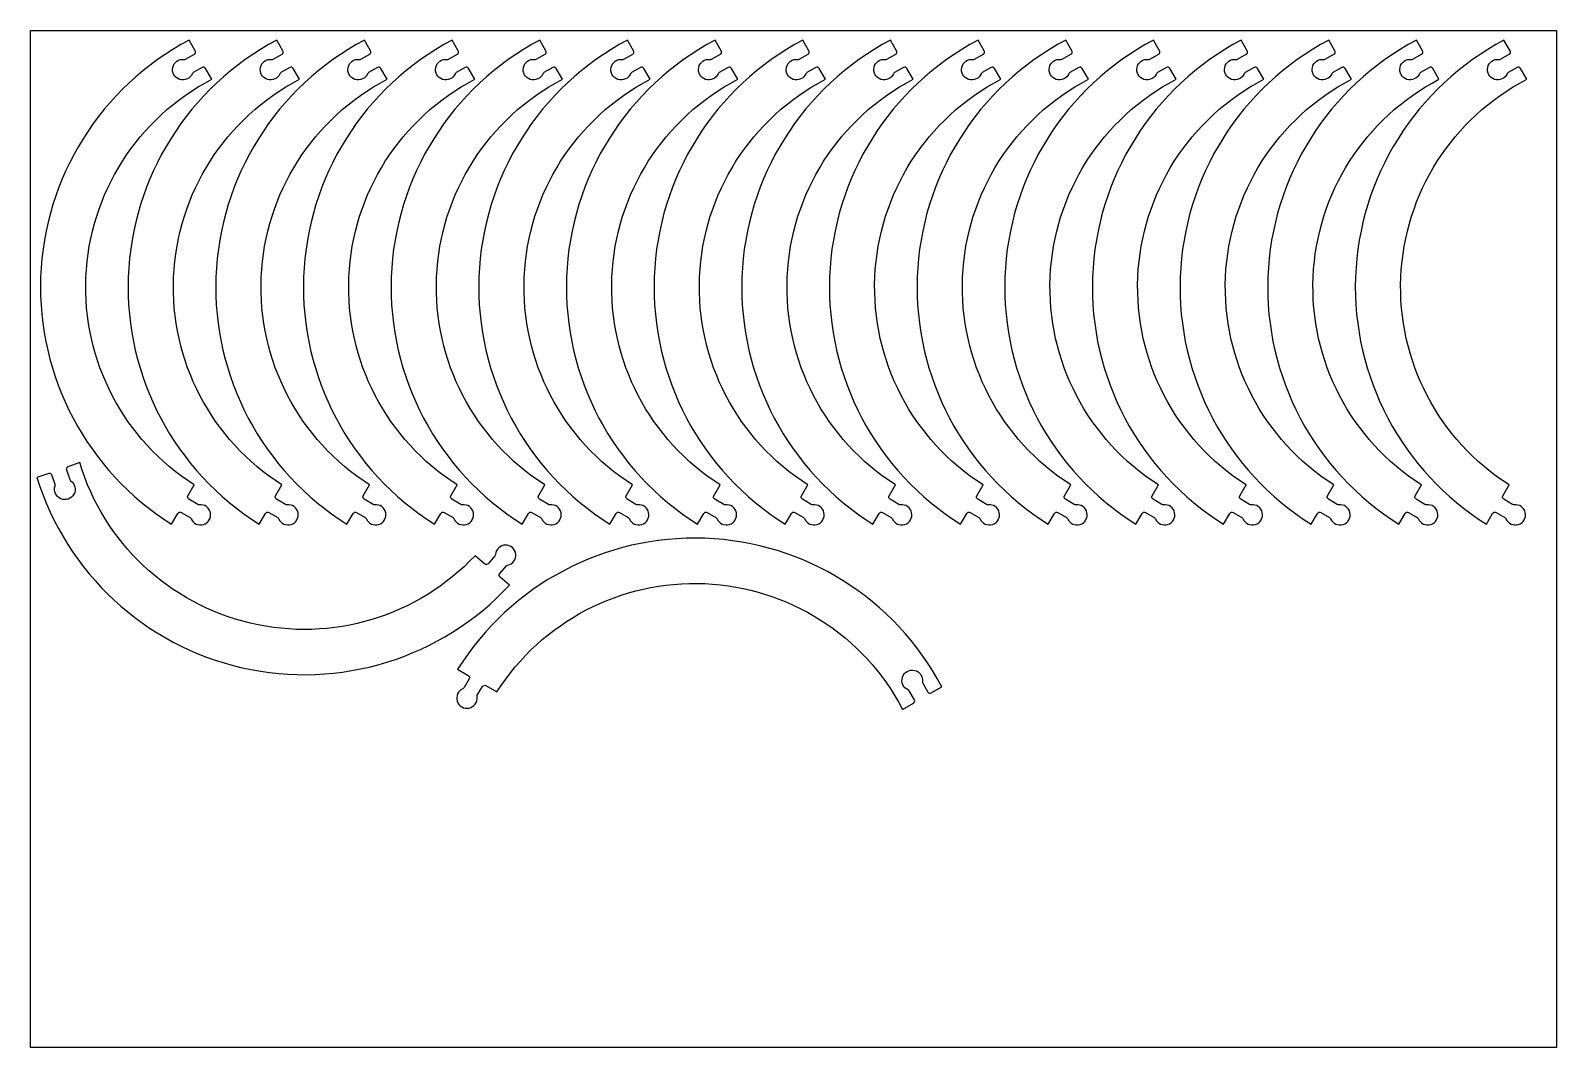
# Model space of a CAD drawing. Header units: millimetres. Extents: x 1353 to 4353, y -128 to 1872.
import ezdxf

# ---------------------------------------------------------------- set-up
doc = ezdxf.new("R2010")
doc.units = ezdxf.units.MM

msp = doc.modelspace()

# ---------------------------------------------------------------- linework, layer by layer
msp.add_lwpolyline([(1353, 1871.9), (4353, 1871.9), (4353, -128.1), (1353, -128.1)], close=True)
for points in [[(1709.3, 1776), (1696.9, 1797.4, 0.413209), (1690.4, 1799.2), (1673, 1789.2, 0.162278), (1671, 1787, -2), (1654.9, 1815.1, 0.162278), (1657.9, 1815.7), (1675.2, 1825.6, 0.415219), (1676.9, 1832.1), (1664.8, 1853.1, 0.577199), (1630.4, 901.2), (1642.5, 922.2, -0.415219), (1649.3, 924.1), (1666.6, 914, -0.162278), (1668.7, 911.7, 2), (1684.8, 939.3, -0.162278), (1681.7, 940), (1664.3, 950.1, -0.413209), (1662.5, 956.9), (1674.9, 978.4, -0.577169)], [(1881.7, 1776), (1869.3, 1797.4, 0.413209), (1862.8, 1799.2), (1845.4, 1789.2, 0.162278), (1843.4, 1787, -2), (1827.3, 1815.1, 0.162278), (1830.2, 1815.7), (1847.5, 1825.6, 0.415219), (1849.3, 1832.1), (1837.1, 1853.1, 0.577199), (1802.7, 901.2), (1814.8, 922.2, -0.415219), (1821.7, 924.1), (1838.9, 914, -0.162278), (1841, 911.7, 2), (1857.1, 939.3, -0.162278), (1854, 940), (1836.6, 950.1, -0.413209), (1834.8, 956.9), (1847.2, 978.4, -0.577169)], [(2054, 1776), (2041.6, 1797.4, 0.413209), (2035.1, 1799.2), (2017.7, 1789.2, 0.162278), (2015.7, 1787, -2), (1999.6, 1815.1, 0.162278), (2002.5, 1815.7), (2019.8, 1825.6, 0.415219), (2021.6, 1832.1), (2009.5, 1853.1, 0.577199), (1975, 901.2), (1987.2, 922.2, -0.415219), (1994, 924.1), (2011.2, 914, -0.162278), (2013.3, 911.7, 2), (2029.4, 939.3, -0.162278), (2026.3, 940), (2009, 950.1, -0.413209), (2007.2, 956.9), (2019.6, 978.4, -0.577169)], [(2226.3, 1776), (2213.9, 1797.4, 0.413209), (2207.5, 1799.2), (2190, 1789.2, 0.162278), (2188, 1787, -2), (2171.9, 1815.1, 0.162278), (2174.9, 1815.7), (2192.2, 1825.6, 0.415219), (2193.9, 1832.1), (2181.8, 1853.1, 0.577199), (2147.4, 901.2), (2159.5, 922.2, -0.415219), (2166.3, 924.1), (2183.6, 914, -0.162278), (2185.7, 911.7, 2), (2201.8, 939.3, -0.162278), (2198.7, 940), (2181.3, 950.1, -0.413209), (2179.5, 956.9), (2191.9, 978.4, -0.577169)], [(2398.7, 1776), (2386.3, 1797.4, 0.413209), (2379.8, 1799.2), (2362.4, 1789.2, 0.162278), (2360.4, 1787, -2), (2344.3, 1815.1, 0.162278), (2347.2, 1815.7), (2364.5, 1825.6, 0.415219), (2366.3, 1832.1), (2354.1, 1853.1, 0.577199), (2319.7, 901.2), (2331.8, 922.2, -0.415219), (2338.7, 924.1), (2355.9, 914, -0.162278), (2358, 911.7, 2), (2374.1, 939.3, -0.162278), (2371, 940), (2353.7, 950.1, -0.413209), (2351.8, 956.9), (2364.2, 978.4, -0.577169)], [(2571, 1776), (2558.6, 1797.4, 0.413209), (2552.1, 1799.2), (2534.7, 1789.2, 0.162278), (2532.7, 1787, -2), (2516.6, 1815.1, 0.162278), (2519.6, 1815.7), (2536.8, 1825.6, 0.415219), (2538.6, 1832.1), (2526.5, 1853.1, 0.577199), (2492, 901.2), (2504.2, 922.2, -0.415219), (2511, 924.1), (2528.2, 914, -0.162278), (2530.3, 911.7, 2), (2546.4, 939.3, -0.162278), (2543.3, 940), (2526, 950.1, -0.413209), (2524.2, 956.9), (2536.6, 978.4, -0.577169)], [(2743.3, 1776), (2730.9, 1797.4, 0.413209), (2724.5, 1799.2), (2707, 1789.2, 0.162278), (2705, 1787, -2), (2688.9, 1815.1, 0.162278), (2691.9, 1815.7), (2709.2, 1825.6, 0.415219), (2710.9, 1832.1), (2698.8, 1853.1, 0.577199), (2664.4, 901.2), (2676.5, 922.2, -0.415219), (2683.4, 924.1), (2700.6, 914, -0.162278), (2702.7, 911.7, 2), (2718.8, 939.3, -0.162278), (2715.7, 940), (2698.3, 950.1, -0.413209), (2696.5, 956.9), (2708.9, 978.4, -0.577169)], [(2915.7, 1776), (2903.3, 1797.4, 0.413209), (2896.8, 1799.2), (2879.4, 1789.2, 0.162278), (2877.4, 1787, -2), (2861.3, 1815.1, 0.162278), (2864.2, 1815.7), (2881.5, 1825.6, 0.415219), (2883.3, 1832.1), (2871.1, 1853.1, 0.577199), (2836.7, 901.2), (2848.8, 922.2, -0.415219), (2855.7, 924.1), (2872.9, 914, -0.162278), (2875, 911.7, 2), (2891.1, 939.3, -0.162278), (2888, 940), (2870.7, 950.1, -0.413209), (2868.8, 956.9), (2881.3, 978.4, -0.577169)], [(3088, 1776), (3075.6, 1797.4, 0.413209), (3069.1, 1799.2), (3051.7, 1789.2, 0.162278), (3049.7, 1787, -2), (3033.6, 1815.1, 0.162278), (3036.6, 1815.7), (3053.9, 1825.6, 0.415219), (3055.6, 1832.1), (3043.5, 1853.1, 0.577199), (3009.1, 901.2), (3021.2, 922.2, -0.415219), (3028, 924.1), (3045.3, 914, -0.162278), (3047.3, 911.7, 2), (3063.4, 939.3, -0.162278), (3060.3, 940), (3043, 950.1, -0.413209), (3041.2, 956.9), (3053.6, 978.4, -0.577169)], [(3260.3, 1776), (3247.9, 1797.4, 0.413209), (3241.5, 1799.2), (3224.1, 1789.2, 0.162278), (3222.1, 1787, -2), (3206, 1815.1, 0.162278), (3208.9, 1815.7), (3226.2, 1825.6, 0.415219), (3227.9, 1832.1), (3215.8, 1853.1, 0.577199), (3181.4, 901.2), (3193.5, 922.2, -0.415219), (3200.4, 924.1), (3217.6, 914, -0.162278), (3219.7, 911.7, 2), (3235.8, 939.3, -0.162278), (3232.7, 940), (3215.3, 950.1, -0.413209), (3213.5, 956.9), (3225.9, 978.4, -0.577169)], [(3432.7, 1776), (3420.3, 1797.4, 0.413209), (3413.8, 1799.2), (3396.4, 1789.2, 0.162278), (3394.4, 1787, -2), (3378.3, 1815.1, 0.162278), (3381.2, 1815.7), (3398.5, 1825.6, 0.415219), (3400.3, 1832.1), (3388.2, 1853.1, 0.577199), (3353.7, 901.2), (3365.9, 922.2, -0.415219), (3372.7, 924.1), (3389.9, 914, -0.162278), (3392, 911.7, 2), (3408.1, 939.3, -0.162278), (3405, 940), (3387.7, 950.1, -0.413209), (3385.9, 956.9), (3398.3, 978.4, -0.577169)], [(3605, 1776), (3592.6, 1797.4, 0.413209), (3586.1, 1799.2), (3568.7, 1789.2, 0.162278), (3566.7, 1787, -2), (3550.6, 1815.1, 0.162278), (3553.6, 1815.7), (3570.9, 1825.6, 0.415219), (3572.6, 1832.1), (3560.5, 1853.1, 0.577199), (3526.1, 901.2), (3538.2, 922.2, -0.415219), (3545, 924.1), (3562.3, 914, -0.162278), (3564.4, 911.7, 2), (3580.5, 939.3, -0.162278), (3577.4, 940), (3560, 950.1, -0.413209), (3558.2, 956.9), (3570.6, 978.4, -0.577169)], [(3777.4, 1776), (3765, 1797.4, 0.413209), (3758.5, 1799.2), (3741.1, 1789.2, 0.162278), (3739.1, 1787, -2), (3723, 1815.1, 0.162278), (3725.9, 1815.7), (3743.2, 1825.6, 0.415219), (3745, 1832.1), (3732.8, 1853.1, 0.577199), (3698.4, 901.2), (3710.5, 922.2, -0.415219), (3717.4, 924.1), (3734.6, 914, -0.162278), (3736.7, 911.7, 2), (3752.8, 939.3, -0.162278), (3749.7, 940), (3732.3, 950.1, -0.413209), (3730.5, 956.9), (3742.9, 978.4, -0.577169)], [(3949.7, 1776), (3937.3, 1797.4, 0.413209), (3930.8, 1799.2), (3913.4, 1789.2, 0.162278), (3911.4, 1787, -2), (3895.3, 1815.1, 0.162278), (3898.2, 1815.7), (3915.5, 1825.6, 0.415219), (3917.3, 1832.1), (3905.2, 1853.1, 0.577199), (3870.7, 901.2), (3882.9, 922.2, -0.415219), (3889.7, 924.1), (3906.9, 914, -0.162278), (3909, 911.7, 2), (3925.1, 939.3, -0.162278), (3922, 940), (3904.7, 950.1, -0.413209), (3902.9, 956.9), (3915.3, 978.4, -0.577169)], [(4122, 1776), (4109.6, 1797.4, 0.413209), (4103.2, 1799.2), (4085.7, 1789.2, 0.162278), (4083.7, 1787, -2), (4067.6, 1815.1, 0.162278), (4070.6, 1815.7), (4087.9, 1825.6, 0.415219), (4089.6, 1832.1), (4077.5, 1853.1, 0.577199), (4043.1, 901.2), (4055.2, 922.2, -0.415219), (4062, 924.1), (4079.3, 914, -0.162278), (4081.4, 911.7, 2), (4097.5, 939.3, -0.162278), (4094.4, 940), (4077, 950.1, -0.413209), (4075.2, 956.9), (4087.6, 978.4, -0.577169)], [(4294.4, 1776), (4282, 1797.4, 0.413209), (4275.5, 1799.2), (4258.1, 1789.2, 0.162278), (4256.1, 1787, -2), (4240, 1815.1, 0.162278), (4242.9, 1815.7), (4260.2, 1825.6, 0.415219), (4262, 1832.1), (4249.8, 1853.1, 0.577199), (4215.4, 901.2), (4227.5, 922.2, -0.415219), (4234.4, 924.1), (4251.6, 914, -0.162278), (4253.7, 911.7, 2), (4269.8, 939.3, -0.162278), (4266.7, 940), (4249.4, 950.1, -0.413209), (4247.5, 956.9), (4259.9, 978.4, -0.577169)], [(1449.8, 1022.1), (1426.4, 1013.9, 0.413209), (1423.5, 1007.9), (1430, 988.9, 0.162278), (1431.9, 986.5, -2), (1401.2, 976, 0.162278), (1401.2, 979), (1394.7, 997.8, 0.415219), (1388.7, 1000.7), (1365.7, 992.8, 0.577199), (2294.4, 781), (2276, 796.8, -0.415219), (2275.5, 803.9), (2288.6, 818.9, -0.162278), (2291.3, 820.5, 2), (2267.2, 841.5, -0.162278), (2265.9, 838.6), (2252.8, 823.4, -0.413209), (2245.7, 822.9), (2227, 839.1, -0.577169)], [(3067.4, 536.8), (3088.9, 549.2, 0.413209), (3090.7, 555.7), (3080.7, 573.1, 0.162278), (3078.4, 575.1, -2), (3106.6, 591.2, 0.162278), (3107.1, 588.3), (3117.1, 571, 0.415219), (3123.5, 569.2), (3144.6, 581.4, 0.577199), (2192.7, 615.8), (2213.7, 603.6, -0.415219), (2215.5, 596.8), (2205.5, 579.6, -0.162278), (2203.1, 577.5, 2), (2230.8, 561.4, -0.162278), (2231.4, 564.5), (2241.5, 581.8, -0.413209), (2248.3, 583.6), (2269.8, 571.2, -0.577169)]]:
    msp.add_lwpolyline(points, format="xyb", close=True)

doc.saveas('drawing.dxf')
